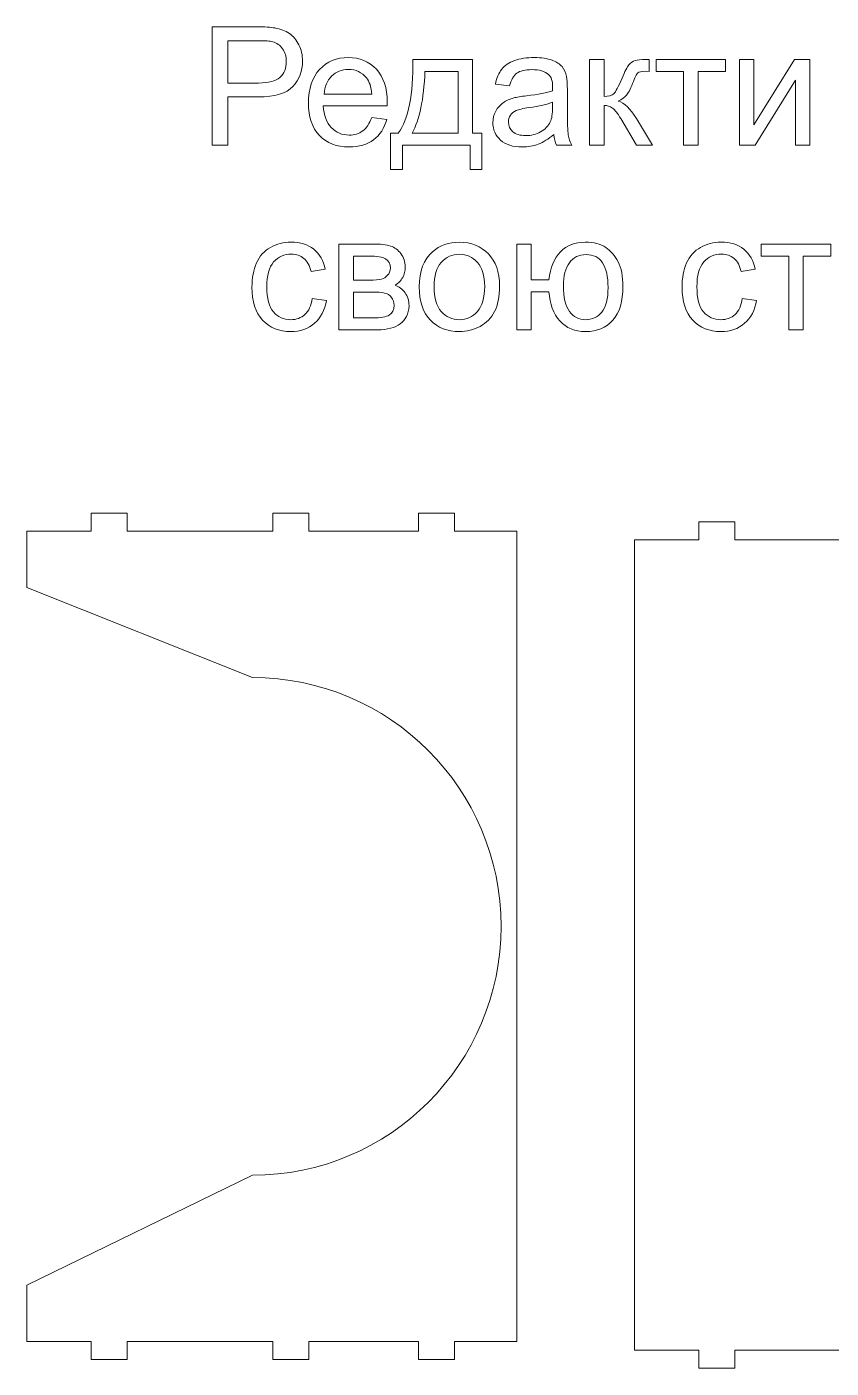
# Model space of a CAD drawing. Header units: centimetres. Extents: x -259 to 261, y 17 to 228.
# Drawn here: x 145.47 to 161.16, y 96.57 to 122.72 of the extents above; entities that cross this region are included whole.
import ezdxf

# ---------------------------------------------------------------- set-up
doc = ezdxf.new("R2010")
doc.units = ezdxf.units.CM
doc.header["$MEASUREMENT"] = 0
doc.layers.add('layer 1', color=7, linetype='Continuous')

msp = doc.modelspace()

# ---------------------------------------------------------------- linework, layer by layer
at = {"layer": 'layer 1', "color": 250, "lineweight": 9}
for points, knots in [([(149.08468, 120.41184), (149.08468, 120.41184), (149.08468, 122.7181), (149.08468, 122.7181), (149.08468, 122.7181), (149.08468, 122.7181), (149.95543, 122.7181), (149.95543, 122.7181), (149.95543, 122.7181), (150.10843, 122.7181), (150.22547, 122.71059), (150.30653, 122.69609), (150.30653, 122.69609), (150.4198, 122.6773), (150.51482, 122.64134), (150.59159, 122.58873), (150.59159, 122.58873), (150.66836, 122.53558), (150.73009, 122.4615), (150.7768, 122.36647), (150.7768, 122.36647), (150.8235, 122.27145), (150.84659, 122.16677), (150.84659, 122.05242), (150.84659, 122.05242), (150.84659, 121.85701), (150.78432, 121.69113), (150.65923, 121.55585), (150.65923, 121.55585), (150.53468, 121.42003), (150.30868, 121.35238), (149.98228, 121.35238), (149.98228, 121.35238), (149.98228, 121.35238), (149.39068, 121.35238), (149.39068, 121.35238), (149.39068, 121.35238), (149.39068, 121.35238), (149.39068, 120.41184), (149.39068, 120.41184), (149.39068, 120.41184), (149.39068, 120.41184), (149.08468, 120.41184), (149.08468, 120.41184)], [0, 0, 0, 0, 0.08333333, 0.08333333, 0.08333333, 0.08333333, 0.16666667, 0.16666667, 0.16666667, 0.16666667, 0.25, 0.25, 0.25, 0.25, 0.33333333, 0.33333333, 0.33333333, 0.33333333, 0.41666667, 0.41666667, 0.41666667, 0.41666667, 0.5, 0.5, 0.5, 0.5, 0.58333333, 0.58333333, 0.58333333, 0.58333333, 0.66666667, 0.66666667, 0.66666667, 0.66666667, 0.75, 0.75, 0.75, 0.75, 0.83333333, 0.83333333, 0.83333333, 0.83333333, 1, 1, 1, 1]), ([(149.39068, 121.62295), (149.39068, 121.62295), (149.98657, 121.62295), (149.98657, 121.62295), (149.98657, 121.62295), (150.18413, 121.62295), (150.32371, 121.65946), (150.40692, 121.733), (150.40692, 121.733), (150.48959, 121.80655), (150.53093, 121.90962), (150.53093, 122.0433), (150.53093, 122.0433), (150.53093, 122.13939), (150.50677, 122.22206), (150.45792, 122.29078), (150.45792, 122.29078), (150.40906, 122.3595), (150.34464, 122.40513), (150.26519, 122.42714), (150.26519, 122.42714), (150.21365, 122.44056), (150.11863, 122.44754), (149.98067, 122.44754), (149.98067, 122.44754), (149.98067, 122.44754), (149.39068, 122.44754), (149.39068, 122.44754), (149.39068, 122.44754), (149.39068, 122.44754), (149.39068, 121.62295), (149.39068, 121.62295)], [0, 0, 0, 0, 0.11111111, 0.11111111, 0.11111111, 0.11111111, 0.22222222, 0.22222222, 0.22222222, 0.22222222, 0.33333333, 0.33333333, 0.33333333, 0.33333333, 0.44444444, 0.44444444, 0.44444444, 0.44444444, 0.55555556, 0.55555556, 0.55555556, 0.55555556, 0.66666667, 0.66666667, 0.66666667, 0.66666667, 0.77777778, 0.77777778, 0.77777778, 0.77777778, 1, 1, 1, 1]), ([(152.1962, 120.95297), (152.1962, 120.95297), (152.48931, 120.91432), (152.48931, 120.91432), (152.48931, 120.91432), (152.44368, 120.74414), (152.35832, 120.61154), (152.23378, 120.5176), (152.23378, 120.5176), (152.10923, 120.42365), (151.95032, 120.37641), (151.75652, 120.37641), (151.75652, 120.37641), (151.5128, 120.37641), (151.31954, 120.45157), (151.17674, 120.60188), (151.17674, 120.60188), (151.03394, 120.75166), (150.96254, 120.96264), (150.96254, 121.23374), (150.96254, 121.23374), (150.96254, 121.51397), (151.03448, 121.73193), (151.17888, 121.88654), (151.17888, 121.88654), (151.32329, 122.04169), (151.51065, 122.11899), (151.74096, 122.11899), (151.74096, 122.11899), (151.96375, 122.11899), (152.14573, 122.0433), (152.28692, 121.89137), (152.28692, 121.89137), (152.42811, 121.73945), (152.49897, 121.52578), (152.49897, 121.25038), (152.49897, 121.25038), (152.49897, 121.23374), (152.49844, 121.20851), (152.49736, 121.17523), (152.49736, 121.17523), (152.49736, 121.17523), (151.25243, 121.17523), (151.25243, 121.17523), (151.25243, 121.17523), (151.26317, 120.99216), (151.31471, 120.85151), (151.40812, 120.75434), (151.40812, 120.75434), (151.50099, 120.65718), (151.61748, 120.60832), (151.75652, 120.60832), (151.75652, 120.60832), (151.86013, 120.60832), (151.94871, 120.6357), (152.02172, 120.69046), (152.02172, 120.69046), (152.09527, 120.74522), (152.15325, 120.83272), (152.1962, 120.95297)], [0, 0, 0, 0, 0.0625, 0.0625, 0.0625, 0.0625, 0.125, 0.125, 0.125, 0.125, 0.1875, 0.1875, 0.1875, 0.1875, 0.25, 0.25, 0.25, 0.25, 0.3125, 0.3125, 0.3125, 0.3125, 0.375, 0.375, 0.375, 0.375, 0.4375, 0.4375, 0.4375, 0.4375, 0.5, 0.5, 0.5, 0.5, 0.5625, 0.5625, 0.5625, 0.5625, 0.625, 0.625, 0.625, 0.625, 0.6875, 0.6875, 0.6875, 0.6875, 0.75, 0.75, 0.75, 0.75, 0.8125, 0.8125, 0.8125, 0.8125, 0.875, 0.875, 0.875, 0.875, 1, 1, 1, 1]), ([(155.74794, 120.62121), (155.64272, 120.53156), (155.54126, 120.46875), (155.44409, 120.4317), (155.44409, 120.4317), (155.34692, 120.39466), (155.24277, 120.37641), (155.13111, 120.37641), (155.13111, 120.37641), (154.94751, 120.37641), (154.80632, 120.42097), (154.70755, 120.51062), (154.70755, 120.51062), (154.60877, 120.59973), (154.55938, 120.71408), (154.55938, 120.85312), (154.55938, 120.85312), (154.55938, 120.93472), (154.57817, 121.00934), (154.61521, 121.07698), (154.61521, 121.07698), (154.65279, 121.14463), (154.70164, 121.19831), (154.76177, 121.23911), (154.76177, 121.23911), (154.82243, 121.27991), (154.89007, 121.31105), (154.96577, 121.33198), (154.96577, 121.33198), (155.0216, 121.34648), (155.10588, 121.36044), (155.21808, 121.37439), (155.21808, 121.37439), (155.44677, 121.40124), (155.61588, 121.43398), (155.72378, 121.47156), (155.72378, 121.47156), (155.72486, 121.51021), (155.72539, 121.53491), (155.72539, 121.54511), (155.72539, 121.54511), (155.72539, 121.65999), (155.69855, 121.74106), (155.64487, 121.7883), (155.64487, 121.7883), (155.57239, 121.85218), (155.46449, 121.88386), (155.32169, 121.88386), (155.32169, 121.88386), (155.18802, 121.88386), (155.08924, 121.86023), (155.02589, 121.81353), (155.02589, 121.81353), (154.96201, 121.76682), (154.9153, 121.68415), (154.8847, 121.56497), (154.8847, 121.56497), (154.8847, 121.56497), (154.60769, 121.60362), (154.60769, 121.60362), (154.60769, 121.60362), (154.63292, 121.72227), (154.67426, 121.81836), (154.73224, 121.89137), (154.73224, 121.89137), (154.79022, 121.96438), (154.87397, 122.02021), (154.98348, 122.05994), (154.98348, 122.05994), (155.09246, 122.09913), (155.21969, 122.11899), (155.36356, 122.11899), (155.36356, 122.11899), (155.50636, 122.11899), (155.62286, 122.10235), (155.71251, 122.06853), (155.71251, 122.06853), (155.80163, 122.03471), (155.86766, 121.99283), (155.90953, 121.94183), (155.90953, 121.94183), (155.9514, 121.89083), (155.98093, 121.82641), (155.99811, 121.74857), (155.99811, 121.74857), (156.00723, 121.70026), (156.01207, 121.61329), (156.01207, 121.4882), (156.01207, 121.4882), (156.01207, 121.4882), (156.01207, 121.11242), (156.01207, 121.11242), (156.01207, 121.11242), (156.01207, 120.8499), (156.01797, 120.68402), (156.02978, 120.61369), (156.02978, 120.61369), (156.04106, 120.54337), (156.06468, 120.47626), (156.09903, 120.41184), (156.09903, 120.41184), (156.09903, 120.41184), (155.8027, 120.41184), (155.8027, 120.41184), (155.8027, 120.41184), (155.77425, 120.47143), (155.75599, 120.54122), (155.74794, 120.62121)], [0, 0, 0, 0, 0.03571429, 0.03571429, 0.03571429, 0.03571429, 0.07142857, 0.07142857, 0.07142857, 0.07142857, 0.10714286, 0.10714286, 0.10714286, 0.10714286, 0.14285714, 0.14285714, 0.14285714, 0.14285714, 0.17857143, 0.17857143, 0.17857143, 0.17857143, 0.21428571, 0.21428571, 0.21428571, 0.21428571, 0.25, 0.25, 0.25, 0.25, 0.28571429, 0.28571429, 0.28571429, 0.28571429, 0.32142857, 0.32142857, 0.32142857, 0.32142857, 0.35714286, 0.35714286, 0.35714286, 0.35714286, 0.39285714, 0.39285714, 0.39285714, 0.39285714, 0.42857143, 0.42857143, 0.42857143, 0.42857143, 0.46428571, 0.46428571, 0.46428571, 0.46428571, 0.5, 0.5, 0.5, 0.5, 0.53571429, 0.53571429, 0.53571429, 0.53571429, 0.57142857, 0.57142857, 0.57142857, 0.57142857, 0.60714286, 0.60714286, 0.60714286, 0.60714286, 0.64285714, 0.64285714, 0.64285714, 0.64285714, 0.67857143, 0.67857143, 0.67857143, 0.67857143, 0.71428571, 0.71428571, 0.71428571, 0.71428571, 0.75, 0.75, 0.75, 0.75, 0.78571429, 0.78571429, 0.78571429, 0.78571429, 0.82142857, 0.82142857, 0.82142857, 0.82142857, 0.85714286, 0.85714286, 0.85714286, 0.85714286, 0.89285714, 0.89285714, 0.89285714, 0.89285714, 0.92857143, 0.92857143, 0.92857143, 0.92857143, 1, 1, 1, 1]), ([(151.26854, 121.40714), (151.26854, 121.40714), (152.19942, 121.40714), (152.19942, 121.40714), (152.19942, 121.40714), (152.18707, 121.54779), (152.1511, 121.65301), (152.09259, 121.72334), (152.09259, 121.72334), (152.00293, 121.83232), (151.8859, 121.88708), (151.74257, 121.88708), (151.74257, 121.88708), (151.61265, 121.88708), (151.50367, 121.84359), (151.41509, 121.75662), (151.41509, 121.75662), (151.32705, 121.66966), (151.2782, 121.55316), (151.26854, 121.40714)], [0, 0, 0, 0, 0.16666667, 0.16666667, 0.16666667, 0.16666667, 0.33333333, 0.33333333, 0.33333333, 0.33333333, 0.5, 0.5, 0.5, 0.5, 0.66666667, 0.66666667, 0.66666667, 0.66666667, 1, 1, 1, 1]), ([(152.99878, 122.08356), (152.99878, 122.08356), (154.1648, 122.08356), (154.1648, 122.08356), (154.1648, 122.08356), (154.1648, 122.08356), (154.1648, 120.64375), (154.1648, 120.64375), (154.1648, 120.64375), (154.1648, 120.64375), (154.34518, 120.64375), (154.34518, 120.64375), (154.34518, 120.64375), (154.34518, 120.64375), (154.34518, 119.93835), (154.34518, 119.93835), (154.34518, 119.93835), (154.34518, 119.93835), (154.11326, 119.93835), (154.11326, 119.93835), (154.11326, 119.93835), (154.11326, 119.93835), (154.11326, 120.41184), (154.11326, 120.41184), (154.11326, 120.41184), (154.11326, 120.41184), (152.79585, 120.41184), (152.79585, 120.41184), (152.79585, 120.41184), (152.79585, 120.41184), (152.79585, 119.93835), (152.79585, 119.93835), (152.79585, 119.93835), (152.79585, 119.93835), (152.56394, 119.93835), (152.56394, 119.93835), (152.56394, 119.93835), (152.56394, 119.93835), (152.56394, 120.64375), (152.56394, 120.64375), (152.56394, 120.64375), (152.56394, 120.64375), (152.71211, 120.64375), (152.71211, 120.64375), (152.71211, 120.64375), (152.91181, 120.91486), (153.00737, 121.39479), (152.99878, 122.08356)], [0, 0, 0, 0, 0.07692308, 0.07692308, 0.07692308, 0.07692308, 0.15384615, 0.15384615, 0.15384615, 0.15384615, 0.23076923, 0.23076923, 0.23076923, 0.23076923, 0.30769231, 0.30769231, 0.30769231, 0.30769231, 0.38461538, 0.38461538, 0.38461538, 0.38461538, 0.46153846, 0.46153846, 0.46153846, 0.46153846, 0.53846154, 0.53846154, 0.53846154, 0.53846154, 0.61538462, 0.61538462, 0.61538462, 0.61538462, 0.69230769, 0.69230769, 0.69230769, 0.69230769, 0.76923077, 0.76923077, 0.76923077, 0.76923077, 0.84615385, 0.84615385, 0.84615385, 0.84615385, 1, 1, 1, 1]), ([(153.23392, 121.84842), (153.21298, 121.30568), (153.12923, 120.90412), (152.98268, 120.64375), (152.98268, 120.64375), (152.98268, 120.64375), (153.88135, 120.64375), (153.88135, 120.64375), (153.88135, 120.64375), (153.88135, 120.64375), (153.88135, 121.84842), (153.88135, 121.84842), (153.88135, 121.84842), (153.88135, 121.84842), (153.23392, 121.84842), (153.23392, 121.84842)], [0, 0, 0, 0, 0.2, 0.2, 0.2, 0.2, 0.4, 0.4, 0.4, 0.4, 0.6, 0.6, 0.6, 0.6, 1, 1, 1, 1]), ([(156.44423, 122.08356), (156.44423, 122.08356), (156.72768, 122.08356), (156.72768, 122.08356), (156.72768, 122.08356), (156.72768, 122.08356), (156.72768, 121.36205), (156.72768, 121.36205), (156.72768, 121.36205), (156.81787, 121.36205), (156.88122, 121.37923), (156.91772, 121.41412), (156.91772, 121.41412), (156.95369, 121.44848), (157.00684, 121.54887), (157.0777, 121.71582), (157.0777, 121.71582), (157.13353, 121.84789), (157.17862, 121.93486), (157.21298, 121.97673), (157.21298, 121.97673), (157.24788, 122.0186), (157.2876, 122.04705), (157.3327, 122.06155), (157.3327, 122.06155), (157.37833, 122.07604), (157.4508, 122.08356), (157.55012, 122.08356), (157.55012, 122.08356), (157.55012, 122.08356), (157.60702, 122.08356), (157.60702, 122.08356), (157.60702, 122.08356), (157.60702, 122.08356), (157.60702, 121.85003), (157.60702, 121.85003), (157.60702, 121.85003), (157.60702, 121.85003), (157.52811, 121.85164), (157.52811, 121.85164), (157.52811, 121.85164), (157.45349, 121.85164), (157.40571, 121.84037), (157.38477, 121.81836), (157.38477, 121.81836), (157.36276, 121.79528), (157.32894, 121.72656), (157.28385, 121.61221), (157.28385, 121.61221), (157.2409, 121.5027), (157.20171, 121.427), (157.16574, 121.38513), (157.16574, 121.38513), (157.13031, 121.34326), (157.07501, 121.30514), (157.00039, 121.27025), (157.00039, 121.27025), (157.12226, 121.2375), (157.24251, 121.12423), (157.36061, 120.92989), (157.36061, 120.92989), (157.36061, 120.92989), (157.67144, 120.41184), (157.67144, 120.41184), (157.67144, 120.41184), (157.67144, 120.41184), (157.36008, 120.41184), (157.36008, 120.41184), (157.36008, 120.41184), (157.36008, 120.41184), (157.05354, 120.92828), (157.05354, 120.92828), (157.05354, 120.92828), (156.9918, 121.03296), (156.93812, 121.10168), (156.89249, 121.13496), (156.89249, 121.13496), (156.84632, 121.16825), (156.79156, 121.18489), (156.72768, 121.18489), (156.72768, 121.18489), (156.72768, 121.18489), (156.72768, 120.41184), (156.72768, 120.41184), (156.72768, 120.41184), (156.72768, 120.41184), (156.44423, 120.41184), (156.44423, 120.41184), (156.44423, 120.41184), (156.44423, 120.41184), (156.44423, 122.08356), (156.44423, 122.08356)], [0, 0, 0, 0, 0.04166667, 0.04166667, 0.04166667, 0.04166667, 0.08333333, 0.08333333, 0.08333333, 0.08333333, 0.125, 0.125, 0.125, 0.125, 0.16666667, 0.16666667, 0.16666667, 0.16666667, 0.20833333, 0.20833333, 0.20833333, 0.20833333, 0.25, 0.25, 0.25, 0.25, 0.29166667, 0.29166667, 0.29166667, 0.29166667, 0.33333333, 0.33333333, 0.33333333, 0.33333333, 0.375, 0.375, 0.375, 0.375, 0.41666667, 0.41666667, 0.41666667, 0.41666667, 0.45833333, 0.45833333, 0.45833333, 0.45833333, 0.5, 0.5, 0.5, 0.5, 0.54166667, 0.54166667, 0.54166667, 0.54166667, 0.58333333, 0.58333333, 0.58333333, 0.58333333, 0.625, 0.625, 0.625, 0.625, 0.66666667, 0.66666667, 0.66666667, 0.66666667, 0.70833333, 0.70833333, 0.70833333, 0.70833333, 0.75, 0.75, 0.75, 0.75, 0.79166667, 0.79166667, 0.79166667, 0.79166667, 0.83333333, 0.83333333, 0.83333333, 0.83333333, 0.875, 0.875, 0.875, 0.875, 0.91666667, 0.91666667, 0.91666667, 0.91666667, 1, 1, 1, 1]), ([(157.74445, 122.08356), (157.74445, 122.08356), (159.09729, 122.08356), (159.09729, 122.08356), (159.09729, 122.08356), (159.09729, 122.08356), (159.09729, 121.84842), (159.09729, 121.84842), (159.09729, 121.84842), (159.09729, 121.84842), (158.56259, 121.84842), (158.56259, 121.84842), (158.56259, 121.84842), (158.56259, 121.84842), (158.56259, 120.41184), (158.56259, 120.41184), (158.56259, 120.41184), (158.56259, 120.41184), (158.27914, 120.41184), (158.27914, 120.41184), (158.27914, 120.41184), (158.27914, 120.41184), (158.27914, 121.84842), (158.27914, 121.84842), (158.27914, 121.84842), (158.27914, 121.84842), (157.74445, 121.84842), (157.74445, 121.84842), (157.74445, 121.84842), (157.74445, 121.84842), (157.74445, 122.08356), (157.74445, 122.08356)], [0, 0, 0, 0, 0.11111111, 0.11111111, 0.11111111, 0.11111111, 0.22222222, 0.22222222, 0.22222222, 0.22222222, 0.33333333, 0.33333333, 0.33333333, 0.33333333, 0.44444444, 0.44444444, 0.44444444, 0.44444444, 0.55555556, 0.55555556, 0.55555556, 0.55555556, 0.66666667, 0.66666667, 0.66666667, 0.66666667, 0.77777778, 0.77777778, 0.77777778, 0.77777778, 1, 1, 1, 1]), ([(159.36786, 122.08356), (159.36786, 122.08356), (159.65131, 122.08356), (159.65131, 122.08356), (159.65131, 122.08356), (159.65131, 122.08356), (159.65131, 120.80856), (159.65131, 120.80856), (159.65131, 120.80856), (159.65131, 120.80856), (160.43885, 122.08356), (160.43885, 122.08356), (160.43885, 122.08356), (160.43885, 122.08356), (160.74324, 122.08356), (160.74324, 122.08356), (160.74324, 122.08356), (160.74324, 122.08356), (160.74324, 120.41184), (160.74324, 120.41184), (160.74324, 120.41184), (160.74324, 120.41184), (160.45979, 120.41184), (160.45979, 120.41184), (160.45979, 120.41184), (160.45979, 120.41184), (160.45979, 121.67878), (160.45979, 121.67878), (160.45979, 121.67878), (160.45979, 121.67878), (159.67332, 120.41184), (159.67332, 120.41184), (159.67332, 120.41184), (159.67332, 120.41184), (159.36786, 120.41184), (159.36786, 120.41184), (159.36786, 120.41184), (159.36786, 120.41184), (159.36786, 122.08356), (159.36786, 122.08356)], [0, 0, 0, 0, 0.09090909, 0.09090909, 0.09090909, 0.09090909, 0.18181818, 0.18181818, 0.18181818, 0.18181818, 0.27272727, 0.27272727, 0.27272727, 0.27272727, 0.36363636, 0.36363636, 0.36363636, 0.36363636, 0.45454545, 0.45454545, 0.45454545, 0.45454545, 0.54545455, 0.54545455, 0.54545455, 0.54545455, 0.63636364, 0.63636364, 0.63636364, 0.63636364, 0.72727273, 0.72727273, 0.72727273, 0.72727273, 0.81818182, 0.81818182, 0.81818182, 0.81818182, 1, 1, 1, 1]), ([(155.72539, 121.24931), (155.62232, 121.20744), (155.46771, 121.17201), (155.26156, 121.14302), (155.26156, 121.14302), (155.14453, 121.12637), (155.06186, 121.10758), (155.01354, 121.08665), (155.01354, 121.08665), (154.96523, 121.06571), (154.92819, 121.03511), (154.90188, 120.99539), (154.90188, 120.99539), (154.87558, 120.95512), (154.86216, 120.91056), (154.86216, 120.86118), (154.86216, 120.86118), (154.86216, 120.78655), (154.89061, 120.72374), (154.94805, 120.67382), (154.94805, 120.67382), (155.00549, 120.62389), (155.08924, 120.59866), (155.19929, 120.59866), (155.19929, 120.59866), (155.30827, 120.59866), (155.40544, 120.62228), (155.49079, 120.67006), (155.49079, 120.67006), (155.57562, 120.7173), (155.63843, 120.78226), (155.67815, 120.8644), (155.67815, 120.8644), (155.70875, 120.92828), (155.72378, 121.02223), (155.72378, 121.14624), (155.72378, 121.14624), (155.72378, 121.14624), (155.72539, 121.24931), (155.72539, 121.24931)], [0, 0, 0, 0, 0.09090909, 0.09090909, 0.09090909, 0.09090909, 0.18181818, 0.18181818, 0.18181818, 0.18181818, 0.27272727, 0.27272727, 0.27272727, 0.27272727, 0.36363636, 0.36363636, 0.36363636, 0.36363636, 0.45454545, 0.45454545, 0.45454545, 0.45454545, 0.54545455, 0.54545455, 0.54545455, 0.54545455, 0.63636364, 0.63636364, 0.63636364, 0.63636364, 0.72727273, 0.72727273, 0.72727273, 0.72727273, 0.81818182, 0.81818182, 0.81818182, 0.81818182, 1, 1, 1, 1]), ([(151.03609, 117.42541), (151.03609, 117.42541), (151.3131, 117.38676), (151.3131, 117.38676), (151.3131, 117.38676), (151.2825, 117.19618), (151.2052, 117.04747), (151.08011, 116.93957), (151.08011, 116.93957), (150.95503, 116.83166), (150.80096, 116.77798), (150.61897, 116.77798), (150.61897, 116.77798), (150.39081, 116.77798), (150.20721, 116.8526), (150.06871, 117.00184), (150.06871, 117.00184), (149.92966, 117.15108), (149.86041, 117.36474), (149.86041, 117.64283), (149.86041, 117.64283), (149.86041, 117.82321), (149.89047, 117.9805), (149.95006, 118.11578), (149.95006, 118.11578), (150.00965, 118.25053), (150.10038, 118.35199), (150.22278, 118.4191), (150.22278, 118.4191), (150.34464, 118.48674), (150.47724, 118.52056), (150.62111, 118.52056), (150.62111, 118.52056), (150.80203, 118.52056), (150.95073, 118.47493), (151.06562, 118.38313), (151.06562, 118.38313), (151.18104, 118.29133), (151.25512, 118.16088), (151.28733, 117.99231), (151.28733, 117.99231), (151.28733, 117.99231), (151.01354, 117.95044), (151.01354, 117.95044), (151.01354, 117.95044), (150.98724, 118.06264), (150.94107, 118.14692), (150.87397, 118.20383), (150.87397, 118.20383), (150.8074, 118.26019), (150.72687, 118.28865), (150.63239, 118.28865), (150.63239, 118.28865), (150.48959, 118.28865), (150.37363, 118.23765), (150.28398, 118.13565), (150.28398, 118.13565), (150.19486, 118.03311), (150.15031, 117.87206), (150.15031, 117.65088), (150.15031, 117.65088), (150.15031, 117.42648), (150.19325, 117.26382), (150.27915, 117.16236), (150.27915, 117.16236), (150.36558, 117.06089), (150.47778, 117.00989), (150.61575, 117.00989), (150.61575, 117.00989), (150.72741, 117.00989), (150.82028, 117.04371), (150.89437, 117.11189), (150.89437, 117.11189), (150.96899, 117.17953), (151.01623, 117.28422), (151.03609, 117.42541)], [0, 0, 0, 0, 0.05, 0.05, 0.05, 0.05, 0.1, 0.1, 0.1, 0.1, 0.15, 0.15, 0.15, 0.15, 0.2, 0.2, 0.2, 0.2, 0.25, 0.25, 0.25, 0.25, 0.3, 0.3, 0.3, 0.3, 0.35, 0.35, 0.35, 0.35, 0.4, 0.4, 0.4, 0.4, 0.45, 0.45, 0.45, 0.45, 0.5, 0.5, 0.5, 0.5, 0.55, 0.55, 0.55, 0.55, 0.6, 0.6, 0.6, 0.6, 0.65, 0.65, 0.65, 0.65, 0.7, 0.7, 0.7, 0.7, 0.75, 0.75, 0.75, 0.75, 0.8, 0.8, 0.8, 0.8, 0.85, 0.85, 0.85, 0.85, 0.9, 0.9, 0.9, 0.9, 1, 1, 1, 1]), ([(151.55468, 118.48513), (151.55468, 118.48513), (152.20694, 118.48513), (152.20694, 118.48513), (152.20694, 118.48513), (152.36692, 118.48513), (152.4861, 118.47171), (152.56447, 118.44487), (152.56447, 118.44487), (152.64232, 118.41802), (152.70942, 118.36917), (152.76525, 118.29777), (152.76525, 118.29777), (152.82162, 118.22584), (152.84954, 118.14048), (152.84954, 118.04063), (152.84954, 118.04063), (152.84954, 117.96064), (152.83289, 117.89085), (152.80015, 117.8318), (152.80015, 117.8318), (152.76686, 117.77221), (152.71747, 117.72228), (152.65091, 117.68255), (152.65091, 117.68255), (152.72928, 117.65625), (152.79424, 117.6074), (152.84632, 117.53546), (152.84632, 117.53546), (152.89785, 117.46406), (152.92362, 117.3787), (152.92362, 117.28046), (152.92362, 117.28046), (152.91342, 117.12209), (152.85652, 117.00453), (152.75398, 116.92829), (152.75398, 116.92829), (152.65144, 116.85153), (152.5022, 116.81341), (152.30679, 116.81341), (152.30679, 116.81341), (152.30679, 116.81341), (151.55468, 116.81341), (151.55468, 116.81341), (151.55468, 116.81341), (151.55468, 116.81341), (151.55468, 118.48513), (151.55468, 118.48513)], [0, 0, 0, 0, 0.07692308, 0.07692308, 0.07692308, 0.07692308, 0.15384615, 0.15384615, 0.15384615, 0.15384615, 0.23076923, 0.23076923, 0.23076923, 0.23076923, 0.30769231, 0.30769231, 0.30769231, 0.30769231, 0.38461538, 0.38461538, 0.38461538, 0.38461538, 0.46153846, 0.46153846, 0.46153846, 0.46153846, 0.53846154, 0.53846154, 0.53846154, 0.53846154, 0.61538462, 0.61538462, 0.61538462, 0.61538462, 0.69230769, 0.69230769, 0.69230769, 0.69230769, 0.76923077, 0.76923077, 0.76923077, 0.76923077, 0.84615385, 0.84615385, 0.84615385, 0.84615385, 1, 1, 1, 1]), ([(153.12386, 117.64927), (153.12386, 117.95795), (153.20976, 118.18665), (153.38208, 118.33535), (153.38208, 118.33535), (153.52542, 118.45882), (153.70097, 118.52056), (153.90765, 118.52056), (153.90765, 118.52056), (154.13688, 118.52056), (154.32478, 118.4454), (154.4708, 118.29509), (154.4708, 118.29509), (154.61628, 118.14531), (154.68929, 117.93755), (154.68929, 117.67289), (154.68929, 117.67289), (154.68929, 117.45815), (154.65708, 117.28959), (154.59266, 117.16665), (154.59266, 117.16665), (154.52824, 117.04371), (154.43429, 116.94816), (154.31082, 116.87998), (154.31082, 116.87998), (154.18788, 116.8118), (154.05313, 116.77798), (153.90765, 116.77798), (153.90765, 116.77798), (153.67359, 116.77798), (153.48462, 116.8526), (153.34021, 117.00238), (153.34021, 117.00238), (153.1958, 117.15216), (153.12386, 117.36797), (153.12386, 117.64927)], [0, 0, 0, 0, 0.1, 0.1, 0.1, 0.1, 0.2, 0.2, 0.2, 0.2, 0.3, 0.3, 0.3, 0.3, 0.4, 0.4, 0.4, 0.4, 0.5, 0.5, 0.5, 0.5, 0.6, 0.6, 0.6, 0.6, 0.7, 0.7, 0.7, 0.7, 0.8, 0.8, 0.8, 0.8, 1, 1, 1, 1]), ([(155.02482, 118.48513), (155.02482, 118.48513), (155.30827, 118.48513), (155.30827, 118.48513), (155.30827, 118.48513), (155.30827, 118.48513), (155.30827, 117.78616), (155.30827, 117.78616), (155.30827, 117.78616), (155.30827, 117.78616), (155.65292, 117.78616), (155.65292, 117.78616), (155.65292, 117.78616), (155.67815, 118.02452), (155.75277, 118.20651), (155.87678, 118.33213), (155.87678, 118.33213), (156.00133, 118.45775), (156.16238, 118.52056), (156.36048, 118.52056), (156.36048, 118.52056), (156.52905, 118.52056), (156.66218, 118.48674), (156.75935, 118.41856), (156.75935, 118.41856), (156.85705, 118.35038), (156.93758, 118.25697), (157.00093, 118.13726), (157.00093, 118.13726), (157.06427, 118.01808), (157.09595, 117.85756), (157.09595, 117.65571), (157.09595, 117.65571), (157.09595, 117.36797), (157.03045, 117.14947), (156.89946, 117.00077), (156.89946, 117.00077), (156.76848, 116.85206), (156.59078, 116.77798), (156.36638, 116.77798), (156.36638, 116.77798), (156.15809, 116.77798), (155.99113, 116.84723), (155.86497, 116.9852), (155.86497, 116.9852), (155.73935, 117.1237), (155.66849, 117.31321), (155.65292, 117.55425), (155.65292, 117.55425), (155.65292, 117.55425), (155.30827, 117.55425), (155.30827, 117.55425), (155.30827, 117.55425), (155.30827, 117.55425), (155.30827, 116.81341), (155.30827, 116.81341), (155.30827, 116.81341), (155.30827, 116.81341), (155.02482, 116.81341), (155.02482, 116.81341), (155.02482, 116.81341), (155.02482, 116.81341), (155.02482, 118.48513), (155.02482, 118.48513)], [0, 0, 0, 0, 0.05882353, 0.05882353, 0.05882353, 0.05882353, 0.11764706, 0.11764706, 0.11764706, 0.11764706, 0.17647059, 0.17647059, 0.17647059, 0.17647059, 0.23529412, 0.23529412, 0.23529412, 0.23529412, 0.29411765, 0.29411765, 0.29411765, 0.29411765, 0.35294118, 0.35294118, 0.35294118, 0.35294118, 0.41176471, 0.41176471, 0.41176471, 0.41176471, 0.47058824, 0.47058824, 0.47058824, 0.47058824, 0.52941176, 0.52941176, 0.52941176, 0.52941176, 0.58823529, 0.58823529, 0.58823529, 0.58823529, 0.64705882, 0.64705882, 0.64705882, 0.64705882, 0.70588235, 0.70588235, 0.70588235, 0.70588235, 0.76470588, 0.76470588, 0.76470588, 0.76470588, 0.82352941, 0.82352941, 0.82352941, 0.82352941, 0.88235294, 0.88235294, 0.88235294, 0.88235294, 1, 1, 1, 1]), ([(159.42422, 117.42541), (159.42422, 117.42541), (159.70123, 117.38676), (159.70123, 117.38676), (159.70123, 117.38676), (159.67063, 117.19618), (159.59333, 117.04747), (159.46824, 116.93957), (159.46824, 116.93957), (159.34316, 116.83166), (159.18909, 116.77798), (159.0071, 116.77798), (159.0071, 116.77798), (158.77894, 116.77798), (158.59534, 116.8526), (158.45684, 117.00184), (158.45684, 117.00184), (158.31779, 117.15108), (158.24854, 117.36474), (158.24854, 117.64283), (158.24854, 117.64283), (158.24854, 117.82321), (158.2786, 117.9805), (158.33819, 118.11578), (158.33819, 118.11578), (158.39778, 118.25053), (158.48851, 118.35199), (158.61091, 118.4191), (158.61091, 118.4191), (158.73277, 118.48674), (158.86537, 118.52056), (159.00924, 118.52056), (159.00924, 118.52056), (159.19016, 118.52056), (159.33886, 118.47493), (159.45375, 118.38313), (159.45375, 118.38313), (159.56917, 118.29133), (159.64325, 118.16088), (159.67546, 117.99231), (159.67546, 117.99231), (159.67546, 117.99231), (159.40167, 117.95044), (159.40167, 117.95044), (159.40167, 117.95044), (159.37537, 118.06264), (159.3292, 118.14692), (159.2621, 118.20383), (159.2621, 118.20383), (159.19553, 118.26019), (159.115, 118.28865), (159.02052, 118.28865), (159.02052, 118.28865), (158.87772, 118.28865), (158.76176, 118.23765), (158.67211, 118.13565), (158.67211, 118.13565), (158.58299, 118.03311), (158.53844, 117.87206), (158.53844, 117.65088), (158.53844, 117.65088), (158.53844, 117.42648), (158.58138, 117.26382), (158.66728, 117.16236), (158.66728, 117.16236), (158.75371, 117.06089), (158.86591, 117.00989), (159.00388, 117.00989), (159.00388, 117.00989), (159.11554, 117.00989), (159.20841, 117.04371), (159.2825, 117.11189), (159.2825, 117.11189), (159.35712, 117.17953), (159.40436, 117.28422), (159.42422, 117.42541)], [0, 0, 0, 0, 0.05, 0.05, 0.05, 0.05, 0.1, 0.1, 0.1, 0.1, 0.15, 0.15, 0.15, 0.15, 0.2, 0.2, 0.2, 0.2, 0.25, 0.25, 0.25, 0.25, 0.3, 0.3, 0.3, 0.3, 0.35, 0.35, 0.35, 0.35, 0.4, 0.4, 0.4, 0.4, 0.45, 0.45, 0.45, 0.45, 0.5, 0.5, 0.5, 0.5, 0.55, 0.55, 0.55, 0.55, 0.6, 0.6, 0.6, 0.6, 0.65, 0.65, 0.65, 0.65, 0.7, 0.7, 0.7, 0.7, 0.75, 0.75, 0.75, 0.75, 0.8, 0.8, 0.8, 0.8, 0.85, 0.85, 0.85, 0.85, 0.9, 0.9, 0.9, 0.9, 1, 1, 1, 1]), ([(159.79464, 118.48513), (159.79464, 118.48513), (161.14748, 118.48513), (161.14748, 118.48513), (161.14748, 118.48513), (161.14748, 118.48513), (161.14748, 118.24999), (161.14748, 118.24999), (161.14748, 118.24999), (161.14748, 118.24999), (160.61278, 118.24999), (160.61278, 118.24999), (160.61278, 118.24999), (160.61278, 118.24999), (160.61278, 116.81341), (160.61278, 116.81341), (160.61278, 116.81341), (160.61278, 116.81341), (160.32933, 116.81341), (160.32933, 116.81341), (160.32933, 116.81341), (160.32933, 116.81341), (160.32933, 118.24999), (160.32933, 118.24999), (160.32933, 118.24999), (160.32933, 118.24999), (159.79464, 118.24999), (159.79464, 118.24999), (159.79464, 118.24999), (159.79464, 118.24999), (159.79464, 118.48513), (159.79464, 118.48513)], [0, 0, 0, 0, 0.11111111, 0.11111111, 0.11111111, 0.11111111, 0.22222222, 0.22222222, 0.22222222, 0.22222222, 0.33333333, 0.33333333, 0.33333333, 0.33333333, 0.44444444, 0.44444444, 0.44444444, 0.44444444, 0.55555556, 0.55555556, 0.55555556, 0.55555556, 0.66666667, 0.66666667, 0.66666667, 0.66666667, 0.77777778, 0.77777778, 0.77777778, 0.77777778, 1, 1, 1, 1]), ([(151.83813, 117.77972), (151.83813, 117.77972), (152.13876, 117.77972), (152.13876, 117.77972), (152.13876, 117.77972), (152.25848, 117.77972), (152.34115, 117.78616), (152.38571, 117.79851), (152.38571, 117.79851), (152.4308, 117.8114), (152.47106, 117.83663), (152.5065, 117.87528), (152.5065, 117.87528), (152.54193, 117.9134), (152.55964, 117.95956), (152.55964, 118.01325), (152.55964, 118.01325), (152.55964, 118.10183), (152.52851, 118.16303), (152.46677, 118.19792), (152.46677, 118.19792), (152.4045, 118.23281), (152.2982, 118.24999), (152.14789, 118.24999), (152.14789, 118.24999), (152.14789, 118.24999), (151.83813, 118.24999), (151.83813, 118.24999), (151.83813, 118.24999), (151.83813, 118.24999), (151.83813, 117.77972), (151.83813, 117.77972)], [0, 0, 0, 0, 0.11111111, 0.11111111, 0.11111111, 0.11111111, 0.22222222, 0.22222222, 0.22222222, 0.22222222, 0.33333333, 0.33333333, 0.33333333, 0.33333333, 0.44444444, 0.44444444, 0.44444444, 0.44444444, 0.55555556, 0.55555556, 0.55555556, 0.55555556, 0.66666667, 0.66666667, 0.66666667, 0.66666667, 0.77777778, 0.77777778, 0.77777778, 0.77777778, 1, 1, 1, 1]), ([(153.41376, 117.64873), (153.41376, 117.43507), (153.46046, 117.27509), (153.55387, 117.16933), (153.55387, 117.16933), (153.64782, 117.06304), (153.76539, 117.00989), (153.90765, 117.00989), (153.90765, 117.00989), (154.0483, 117.00989), (154.16533, 117.06304), (154.25928, 117.16987), (154.25928, 117.16987), (154.35269, 117.2767), (154.3994, 117.43937), (154.3994, 117.65786), (154.3994, 117.65786), (154.3994, 117.86401), (154.35215, 118.02023), (154.25821, 118.12598), (154.25821, 118.12598), (154.16426, 118.23228), (154.04723, 118.28543), (153.90765, 118.28543), (153.90765, 118.28543), (153.76539, 118.28543), (153.64782, 118.23281), (153.55387, 118.12706), (153.55387, 118.12706), (153.46046, 118.0213), (153.41376, 117.86186), (153.41376, 117.64873)], [0, 0, 0, 0, 0.11111111, 0.11111111, 0.11111111, 0.11111111, 0.22222222, 0.22222222, 0.22222222, 0.22222222, 0.33333333, 0.33333333, 0.33333333, 0.33333333, 0.44444444, 0.44444444, 0.44444444, 0.44444444, 0.55555556, 0.55555556, 0.55555556, 0.55555556, 0.66666667, 0.66666667, 0.66666667, 0.66666667, 0.77777778, 0.77777778, 0.77777778, 0.77777778, 1, 1, 1, 1]), ([(156.37605, 118.27898), (156.23754, 118.27898), (156.12964, 118.22584), (156.05233, 118.11954), (156.05233, 118.11954), (155.97503, 118.01378), (155.93637, 117.86508), (155.93637, 117.67343), (155.93637, 117.67343), (155.93637, 117.4442), (155.97503, 117.2767), (156.05287, 117.16987), (156.05287, 117.16987), (156.13071, 117.06304), (156.23486, 117.00989), (156.36477, 117.00989), (156.36477, 117.00989), (156.49415, 117.00989), (156.59991, 117.05928), (156.68258, 117.15806), (156.68258, 117.15806), (156.76472, 117.25684), (156.80605, 117.41628), (156.80605, 117.63585), (156.80605, 117.63585), (156.80605, 117.85005), (156.77009, 118.0111), (156.69869, 118.11793), (156.69869, 118.11793), (156.62729, 118.2253), (156.51992, 118.27898), (156.37605, 118.27898)], [0, 0, 0, 0, 0.11111111, 0.11111111, 0.11111111, 0.11111111, 0.22222222, 0.22222222, 0.22222222, 0.22222222, 0.33333333, 0.33333333, 0.33333333, 0.33333333, 0.44444444, 0.44444444, 0.44444444, 0.44444444, 0.55555556, 0.55555556, 0.55555556, 0.55555556, 0.66666667, 0.66666667, 0.66666667, 0.66666667, 0.77777778, 0.77777778, 0.77777778, 0.77777778, 1, 1, 1, 1]), ([(151.83813, 117.04532), (151.83813, 117.04532), (152.21016, 117.04532), (152.21016, 117.04532), (152.21016, 117.04532), (152.37014, 117.04532), (152.48019, 117.06411), (152.53978, 117.10116), (152.53978, 117.10116), (152.59937, 117.13874), (152.63051, 117.20262), (152.63373, 117.29442), (152.63373, 117.29442), (152.63373, 117.34757), (152.61655, 117.39749), (152.58219, 117.44312), (152.58219, 117.44312), (152.5473, 117.48875), (152.5022, 117.51774), (152.44691, 117.52955), (152.44691, 117.52955), (152.39161, 117.5419), (152.3025, 117.54781), (152.1801, 117.54781), (152.1801, 117.54781), (152.1801, 117.54781), (151.83813, 117.54781), (151.83813, 117.54781), (151.83813, 117.54781), (151.83813, 117.54781), (151.83813, 117.04532), (151.83813, 117.04532)], [0, 0, 0, 0, 0.11111111, 0.11111111, 0.11111111, 0.11111111, 0.22222222, 0.22222222, 0.22222222, 0.22222222, 0.33333333, 0.33333333, 0.33333333, 0.33333333, 0.44444444, 0.44444444, 0.44444444, 0.44444444, 0.55555556, 0.55555556, 0.55555556, 0.55555556, 0.66666667, 0.66666667, 0.66666667, 0.66666667, 0.77777778, 0.77777778, 0.77777778, 0.77777778, 1, 1, 1, 1]), ([(145.46978, 111.78957), (145.46978, 111.78957), (145.46978, 112.88928), (145.46978, 112.88928), (145.46978, 112.88928), (145.46978, 112.88928), (146.72195, 112.88928), (146.72195, 112.88928), (146.72195, 112.88928), (146.72195, 112.88928), (146.72195, 113.24028), (146.72195, 113.24028), (146.72195, 113.24028), (146.72195, 113.24028), (147.42395, 113.24028), (147.42395, 113.24028), (147.42395, 113.24028), (147.42395, 113.24028), (147.42395, 112.88928), (147.42395, 112.88928), (147.42395, 112.88928), (147.42395, 112.88928), (150.26565, 112.88928), (150.26565, 112.88928), (150.26565, 112.88928), (150.26565, 112.88928), (150.26565, 113.24028), (150.26565, 113.24028), (150.26565, 113.24028), (150.26565, 113.24028), (150.96765, 113.24028), (150.96765, 113.24028), (150.96765, 113.24028), (150.96765, 113.24028), (150.96765, 112.88928), (150.96765, 112.88928), (150.96765, 112.88928), (150.96765, 112.88928), (151.81885, 112.88928), (151.81885, 112.88928), (151.81885, 112.88928), (151.81885, 112.88928), (152.0759, 112.88928), (152.0759, 112.88928), (152.0759, 112.88928), (152.0759, 112.88928), (153.10736, 112.88928), (153.10736, 112.88928), (153.10736, 112.88928), (153.10736, 112.88928), (153.10736, 113.24028), (153.10736, 113.24028), (153.10736, 113.24028), (153.10736, 113.24028), (153.80936, 113.24028), (153.80936, 113.24028), (153.80936, 113.24028), (153.80936, 113.24028), (153.80936, 112.88928), (153.80936, 112.88928), (153.80936, 112.88928), (153.80936, 112.88928), (155.02555, 112.88928), (155.02555, 112.88928)], [0, 0, 0, 0, 0.05882353, 0.05882353, 0.05882353, 0.05882353, 0.11764706, 0.11764706, 0.11764706, 0.11764706, 0.17647059, 0.17647059, 0.17647059, 0.17647059, 0.23529412, 0.23529412, 0.23529412, 0.23529412, 0.29411765, 0.29411765, 0.29411765, 0.29411765, 0.35294118, 0.35294118, 0.35294118, 0.35294118, 0.41176471, 0.41176471, 0.41176471, 0.41176471, 0.47058824, 0.47058824, 0.47058824, 0.47058824, 0.52941176, 0.52941176, 0.52941176, 0.52941176, 0.58823529, 0.58823529, 0.58823529, 0.58823529, 0.64705882, 0.64705882, 0.64705882, 0.64705882, 0.70588235, 0.70588235, 0.70588235, 0.70588235, 0.76470588, 0.76470588, 0.76470588, 0.76470588, 0.82352941, 0.82352941, 0.82352941, 0.82352941, 0.88235294, 0.88235294, 0.88235294, 0.88235294, 1, 1, 1, 1]), ([(149.8693, 100.33488), (152.54787, 100.33488), (154.7193, 102.5063), (154.7193, 105.18488), (154.7193, 105.18488), (154.7193, 107.86346), (152.54787, 110.03488), (149.8693, 110.03488)], [0, 0, 0, 0, 0.33333333, 0.33333333, 0.33333333, 0.33333333, 1, 1, 1, 1]), ([(155.02555, 97.09428), (155.02555, 97.09428), (153.80936, 97.09428), (153.80936, 97.09428), (153.80936, 97.09428), (153.80936, 97.09428), (153.80936, 96.74328), (153.80936, 96.74328), (153.80936, 96.74328), (153.80936, 96.74328), (153.10736, 96.74328), (153.10736, 96.74328), (153.10736, 96.74328), (153.10736, 96.74328), (153.10736, 97.09428), (153.10736, 97.09428), (153.10736, 97.09428), (153.10736, 97.09428), (152.0759, 97.09428), (152.0759, 97.09428), (152.0759, 97.09428), (152.0759, 97.09428), (151.81885, 97.09428), (151.81885, 97.09428), (151.81885, 97.09428), (151.81885, 97.09428), (150.96765, 97.09428), (150.96765, 97.09428), (150.96765, 97.09428), (150.96765, 97.09428), (150.96765, 96.74328), (150.96765, 96.74328), (150.96765, 96.74328), (150.96765, 96.74328), (150.26565, 96.74328), (150.26565, 96.74328), (150.26565, 96.74328), (150.26565, 96.74328), (150.26565, 97.09428), (150.26565, 97.09428), (150.26565, 97.09428), (150.26565, 97.09428), (147.42395, 97.09428), (147.42395, 97.09428), (147.42395, 97.09428), (147.42395, 97.09428), (147.42395, 96.74328), (147.42395, 96.74328), (147.42395, 96.74328), (147.42395, 96.74328), (146.72195, 96.74328), (146.72195, 96.74328), (146.72195, 96.74328), (146.72195, 96.74328), (146.72195, 97.09428), (146.72195, 97.09428), (146.72195, 97.09428), (146.72195, 97.09428), (145.46978, 97.09428), (145.46978, 97.09428), (145.46978, 97.09428), (145.46978, 97.09428), (145.46978, 98.19399), (145.46978, 98.19399)], [0, 0, 0, 0, 0.05882353, 0.05882353, 0.05882353, 0.05882353, 0.11764706, 0.11764706, 0.11764706, 0.11764706, 0.17647059, 0.17647059, 0.17647059, 0.17647059, 0.23529412, 0.23529412, 0.23529412, 0.23529412, 0.29411765, 0.29411765, 0.29411765, 0.29411765, 0.35294118, 0.35294118, 0.35294118, 0.35294118, 0.41176471, 0.41176471, 0.41176471, 0.41176471, 0.47058824, 0.47058824, 0.47058824, 0.47058824, 0.52941176, 0.52941176, 0.52941176, 0.52941176, 0.58823529, 0.58823529, 0.58823529, 0.58823529, 0.64705882, 0.64705882, 0.64705882, 0.64705882, 0.70588235, 0.70588235, 0.70588235, 0.70588235, 0.76470588, 0.76470588, 0.76470588, 0.76470588, 0.82352941, 0.82352941, 0.82352941, 0.82352941, 0.88235294, 0.88235294, 0.88235294, 0.88235294, 1, 1, 1, 1])]:
    msp.add_open_spline(points, degree=3, knots=knots, dxfattribs=at)
at = {"layer": 'layer 1', "color": 250, "lineweight": 18}
msp.add_open_spline([(162.11898, 112.71995), (162.11898, 112.71995), (162.11898, 113.07095), (162.11898, 113.07095), (162.11898, 113.07095), (162.11898, 113.07095), (162.82098, 113.07095), (162.82098, 113.07095), (162.82098, 113.07095), (162.82098, 113.07095), (162.82098, 112.71995), (162.82098, 112.71995), (162.82098, 112.71995), (162.82098, 112.71995), (163.67218, 112.71995), (163.67218, 112.71995), (163.67218, 112.71995), (163.67218, 112.71995), (163.92924, 112.71995), (163.92924, 112.71995), (163.92924, 112.71995), (163.92924, 112.71995), (164.96069, 112.71995), (164.96069, 112.71995), (164.96069, 112.71995), (164.96069, 112.71995), (164.96069, 113.07095), (164.96069, 113.07095), (164.96069, 113.07095), (164.96069, 113.07095), (165.66269, 113.07095), (165.66269, 113.07095), (165.66269, 113.07095), (165.66269, 113.07095), (165.66269, 112.71995), (165.66269, 112.71995), (165.66269, 112.71995), (165.66269, 112.71995), (166.36469, 112.71995), (166.36469, 112.71995), (166.36469, 112.71995), (166.36469, 112.71995), (166.87888, 112.71995), (166.87888, 112.71995), (166.87888, 112.71995), (166.87888, 112.71995), (166.87888, 96.92495), (166.87888, 96.92495), (166.87888, 96.92495), (166.87888, 96.92495), (165.66269, 96.92495), (165.66269, 96.92495), (165.66269, 96.92495), (165.66269, 96.92495), (165.66269, 96.57395), (165.66269, 96.57395), (165.66269, 96.57395), (165.66269, 96.57395), (164.96069, 96.57395), (164.96069, 96.57395), (164.96069, 96.57395), (164.96069, 96.57395), (164.96069, 96.92495), (164.96069, 96.92495), (164.96069, 96.92495), (164.96069, 96.92495), (163.92924, 96.92495), (163.92924, 96.92495), (163.92924, 96.92495), (163.92924, 96.92495), (163.67218, 96.92495), (163.67218, 96.92495), (163.67218, 96.92495), (163.67218, 96.92495), (162.82098, 96.92495), (162.82098, 96.92495), (162.82098, 96.92495), (162.82098, 96.92495), (162.82098, 96.57395), (162.82098, 96.57395), (162.82098, 96.57395), (162.82098, 96.57395), (162.11898, 96.57395), (162.11898, 96.57395), (162.11898, 96.57395), (162.11898, 96.57395), (162.11898, 96.92495), (162.11898, 96.92495), (162.11898, 96.92495), (162.11898, 96.92495), (159.27729, 96.92495), (159.27729, 96.92495), (159.27729, 96.92495), (159.27729, 96.92495), (159.27729, 96.57395), (159.27729, 96.57395), (159.27729, 96.57395), (159.27729, 96.57395), (158.57529, 96.57395), (158.57529, 96.57395), (158.57529, 96.57395), (158.57529, 96.57395), (158.57529, 96.92495), (158.57529, 96.92495), (158.57529, 96.92495), (158.57529, 96.92495), (157.32312, 96.92495), (157.32312, 96.92495), (157.32312, 96.92495), (157.32312, 96.92495), (157.32312, 112.71995), (157.32312, 112.71995), (157.32312, 112.71995), (157.32312, 112.71995), (158.57529, 112.71995), (158.57529, 112.71995), (158.57529, 112.71995), (158.57529, 112.71995), (158.57529, 113.07095), (158.57529, 113.07095), (158.57529, 113.07095), (158.57529, 113.07095), (159.27729, 113.07095), (159.27729, 113.07095), (159.27729, 113.07095), (159.27729, 113.07095), (159.27729, 112.71995), (159.27729, 112.71995), (159.27729, 112.71995), (159.27729, 112.71995), (162.11898, 112.71995), (162.11898, 112.71995)], degree=3, knots=[0, 0, 0, 0, 0.02941176, 0.02941176, 0.02941176, 0.02941176, 0.05882353, 0.05882353, 0.05882353, 0.05882353, 0.08823529, 0.08823529, 0.08823529, 0.08823529, 0.11764706, 0.11764706, 0.11764706, 0.11764706, 0.14705882, 0.14705882, 0.14705882, 0.14705882, 0.17647059, 0.17647059, 0.17647059, 0.17647059, 0.20588235, 0.20588235, 0.20588235, 0.20588235, 0.23529412, 0.23529412, 0.23529412, 0.23529412, 0.26470588, 0.26470588, 0.26470588, 0.26470588, 0.29411765, 0.29411765, 0.29411765, 0.29411765, 0.32352941, 0.32352941, 0.32352941, 0.32352941, 0.35294118, 0.35294118, 0.35294118, 0.35294118, 0.38235294, 0.38235294, 0.38235294, 0.38235294, 0.41176471, 0.41176471, 0.41176471, 0.41176471, 0.44117647, 0.44117647, 0.44117647, 0.44117647, 0.47058824, 0.47058824, 0.47058824, 0.47058824, 0.5, 0.5, 0.5, 0.5, 0.52941176, 0.52941176, 0.52941176, 0.52941176, 0.55882353, 0.55882353, 0.55882353, 0.55882353, 0.58823529, 0.58823529, 0.58823529, 0.58823529, 0.61764706, 0.61764706, 0.61764706, 0.61764706, 0.64705882, 0.64705882, 0.64705882, 0.64705882, 0.67647059, 0.67647059, 0.67647059, 0.67647059, 0.70588235, 0.70588235, 0.70588235, 0.70588235, 0.73529412, 0.73529412, 0.73529412, 0.73529412, 0.76470588, 0.76470588, 0.76470588, 0.76470588, 0.79411765, 0.79411765, 0.79411765, 0.79411765, 0.82352941, 0.82352941, 0.82352941, 0.82352941, 0.85294118, 0.85294118, 0.85294118, 0.85294118, 0.88235294, 0.88235294, 0.88235294, 0.88235294, 0.91176471, 0.91176471, 0.91176471, 0.91176471, 0.94117647, 0.94117647, 0.94117647, 0.94117647, 1, 1, 1, 1], dxfattribs=at)
at = {"layer": 'layer 1', "color": 250, "lineweight": 9}
for points in [[(155.02555, 112.88928), (155.02555, 107.62321), (155.02555, 102.35091), (155.02555, 97.09428)], [(149.8693, 110.03488), (149.8693, 110.03488), (145.46978, 111.78957), (145.46978, 111.78957)], [(149.8693, 100.33488), (149.8693, 100.33488), (145.46978, 98.19399), (145.46978, 98.19399)]]:
    msp.add_open_spline(points, degree=3, dxfattribs=at)

doc.saveas('drawing.dxf')
